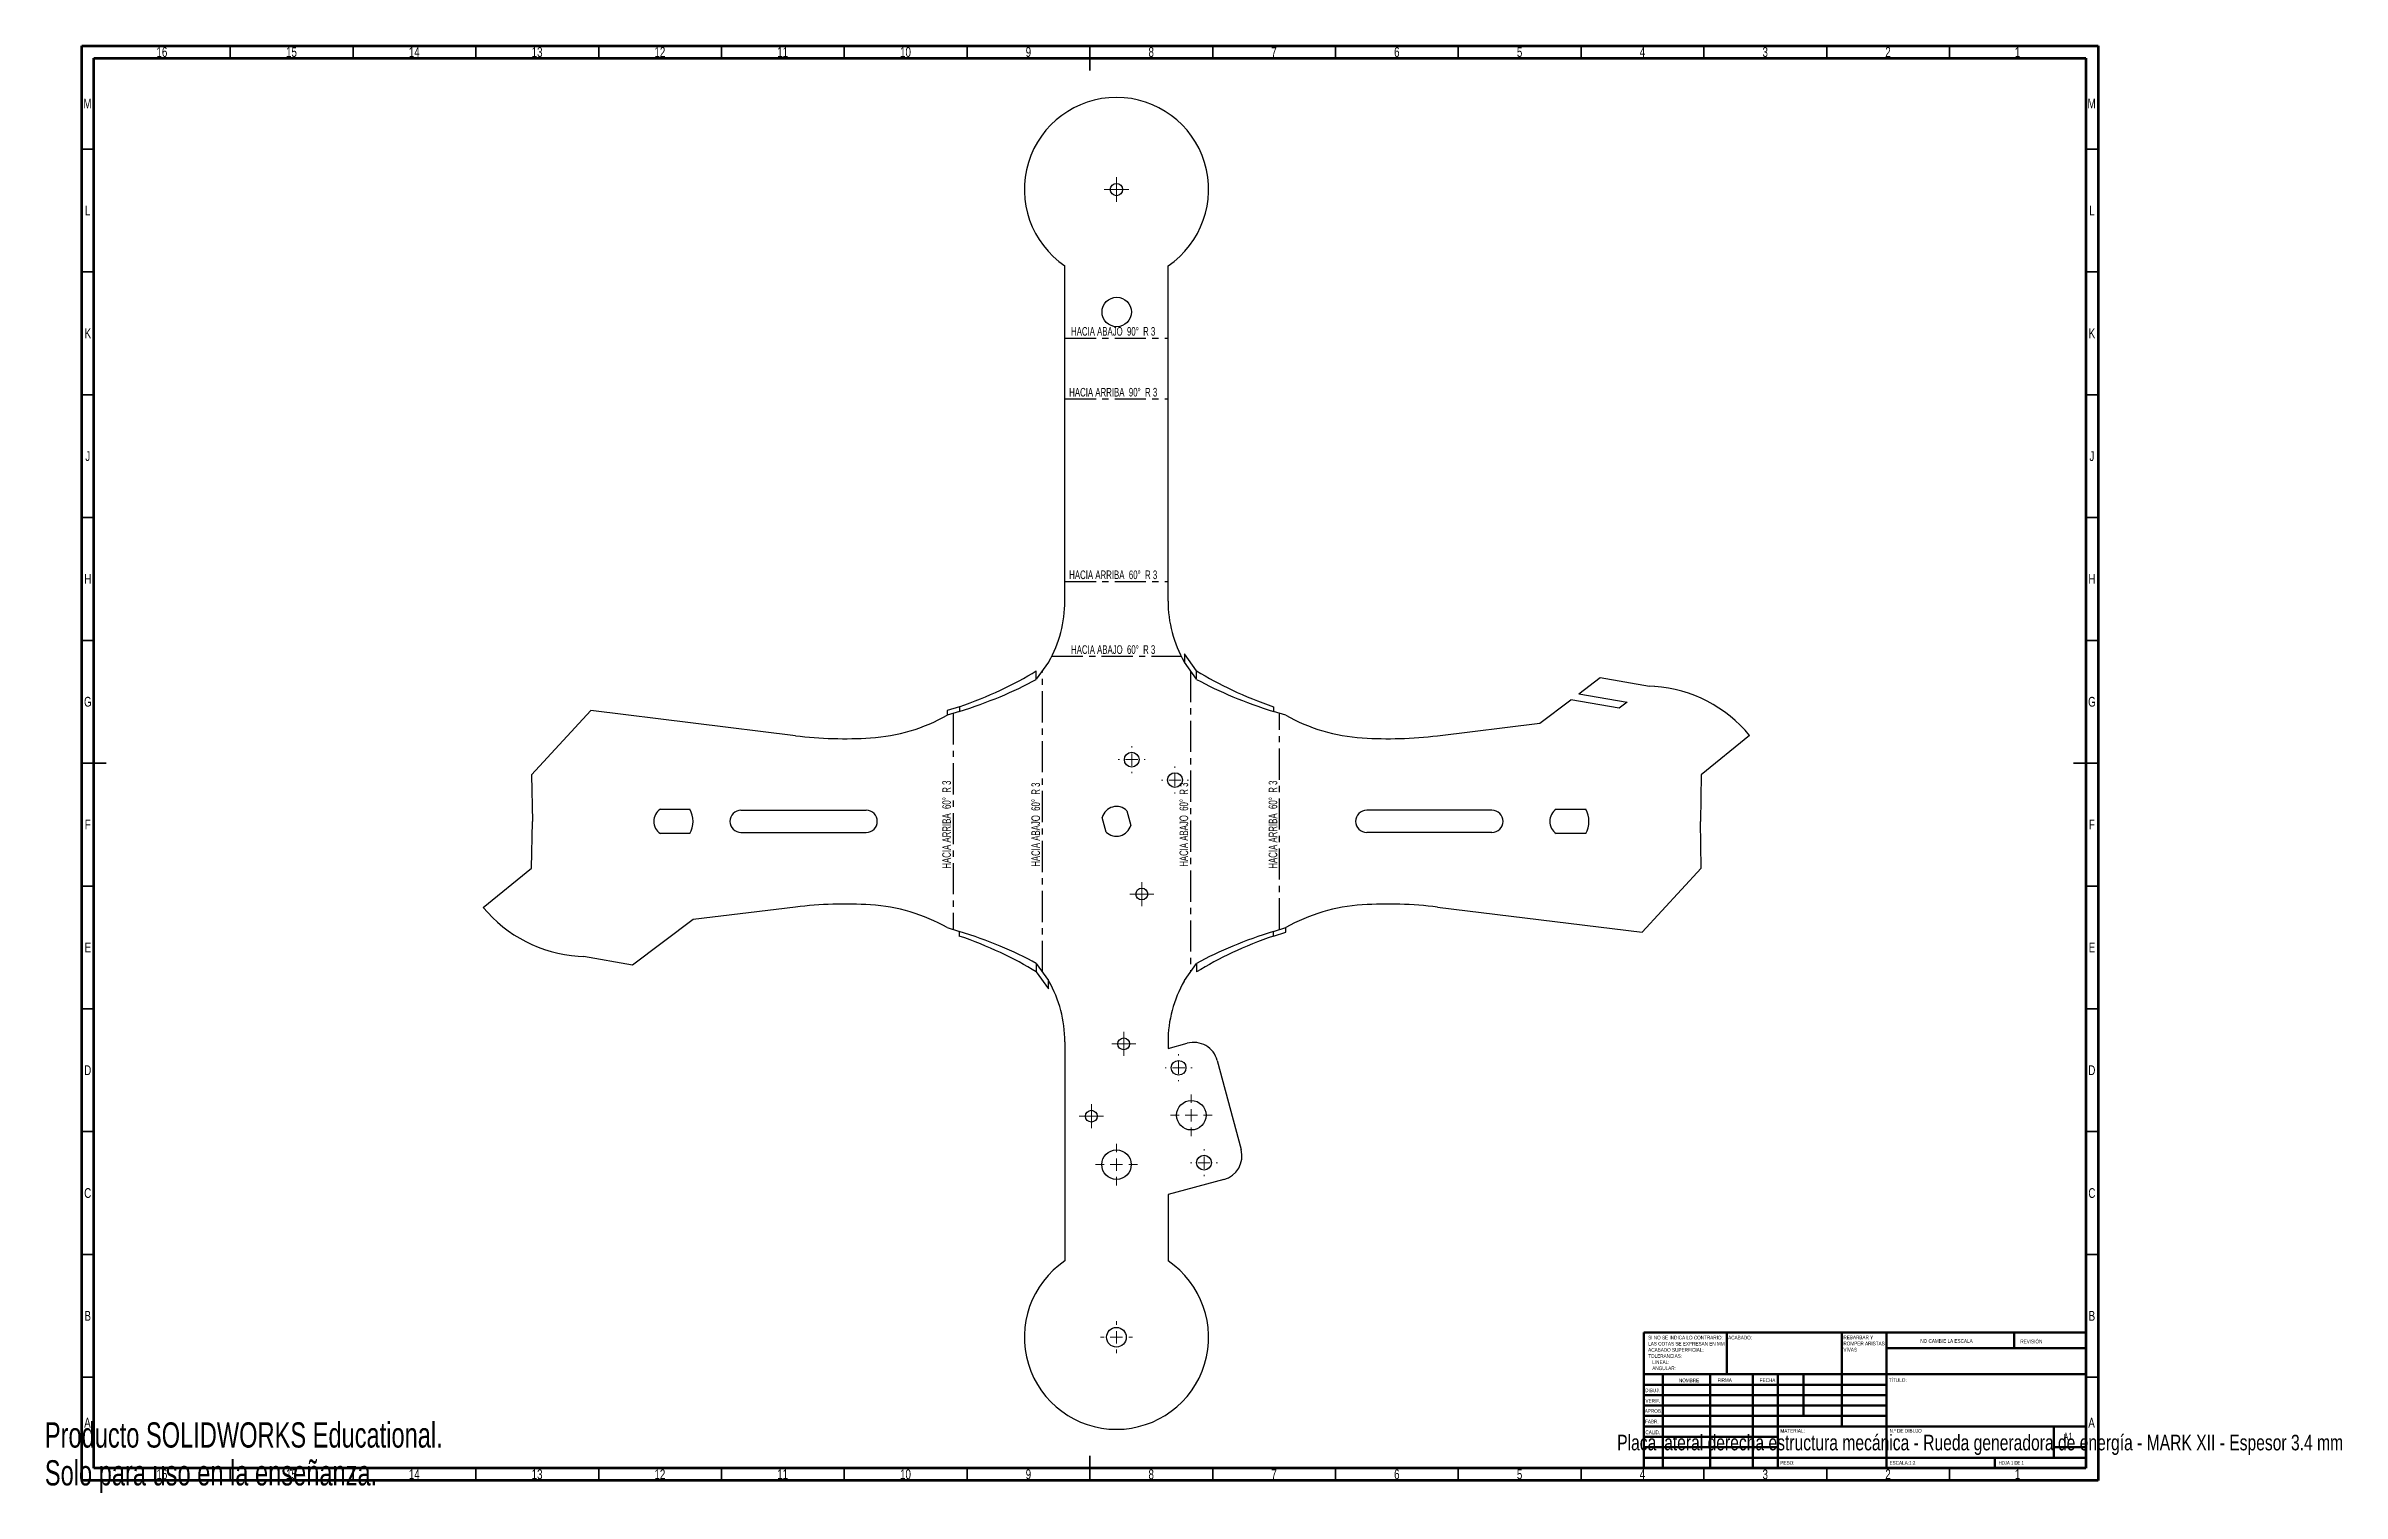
# Model space of a CAD drawing. Header units: millimetres. Extents: x 0 to 935, y 0 to 589.
import ezdxf

# ---------------------------------------------------------------- set-up
doc = ezdxf.new("R2010")
doc.units = ezdxf.units.MM
doc.linetypes.add('CENTERX2', pattern=[20.32, 12.7, -2.54, 2.54, -2.54])
doc.styles.add('SLDTEXTSTYLE0', font='TXT', dxfattribs={"width": 0.75})
doc.styles.add('SLDTEXTSTYLE1', font='TXT', dxfattribs={"width": 0.681818})
doc.styles.add('SLDTEXTSTYLE2', font='TXT', dxfattribs={"width": 0.678571})
doc.styles.add('SLDTEXTSTYLE3', font='TXT', dxfattribs={"width": 0.7})

# ---------------------------------------------------------------- blocks, each defined once
blk = doc.blocks.new('SW_NOTE_0')
at = {"color": 0, "linetype": 'Continuous', "lineweight": 0, "char_height": 1.5, "attachment_point": 1, "style": 'SLDTEXTSTYLE0'}
for s, insert in [('SI NO SE INDICA LO CONTRARIO:', (0, 1.93)), ('ACABADO SUPERFICIAL:', (0, -3.07)), ('TOLERANCIAS:', (0, -5.57)), ('LAS COTAS SE EXPRESAN EN MM', (0, -0.57)), ('LINEAL:', (1.69, -8.07)), ('ANGULAR:', (1.69, -10.57))]:
    blk.add_mtext(s, dxfattribs=dict(at, insert=insert))
blk = doc.blocks.new('SW_NOTE_0_1')
at = {"color": 0, "linetype": 'Continuous', "lineweight": 0, "char_height": 1.5, "attachment_point": 1, "style": 'SLDTEXTSTYLE0'}
for s, insert in [('REBARBAR Y', (0, 1.93)), ('VIVAS', (0, -3.07)), ('ROMPER ARISTAS', (0, -0.57))]:
    blk.add_mtext(s, dxfattribs=dict(at, insert=insert))
blk = doc.blocks.new('SW_CENTERMARKSYMBOL_0')
at = {"color": 0, "linetype": 'Continuous', "lineweight": 18}
for p, q in [((-2.5, 0), (-5, 0)), ((0, 0), (-2.5, 0)), ((0, 2.5), (0, 5)), ((0, 0), (0, 2.5)), ((0, 0), (0, -2.5)), ((0, 0), (2.5, 0)), ((2.5, 0), (5, 0)), ((0, -2.5), (0, -5))]:
    blk.add_line(p, q, dxfattribs=at)
blk = doc.blocks.new('SW_CENTERMARKSYMBOL_1')
at = {"color": 0, "linetype": 'Continuous', "lineweight": 18}
for p, q in [((-5, 0), (-6.5, 0)), ((0, 0), (-2.5, 0)), ((0, 5), (0, 6.5)), ((0, 0), (0, 2.5)), ((0, 0), (0, -2.5)), ((0, 0), (2.5, 0)), ((5, 0), (6.5, 0)), ((0, -5), (0, -6.5))]:
    blk.add_line(p, q, dxfattribs=at)
blk = doc.blocks.new('SW_CENTERMARKSYMBOL_2')
at = {"color": 0, "linetype": 'Continuous', "lineweight": 18}
for p, q in [((-5, 0), (-8.5, 0)), ((0, 0), (-2.5, 0)), ((0, 5), (0, 8.5)), ((0, 0), (0, 2.5)), ((0, 0), (0, -2.5)), ((0, 0), (2.5, 0)), ((5, 0), (8.5, 0)), ((0, -5), (0, -8.5))]:
    blk.add_line(p, q, dxfattribs=at)
blk = doc.blocks.new('SW_CENTERMARKSYMBOL_3')
at = {"color": 0, "linetype": 'Continuous', "lineweight": 18}
for p, q in [((-5, 0), (-5.5, 0)), ((0, 0), (-2.5, 0)), ((0, 5), (0, 5.5)), ((0, 0), (0, 2.5)), ((0, 0), (0, -2.5)), ((0, 0), (2.5, 0)), ((5, 0), (5.5, 0)), ((0, -5), (0, -5.5))]:
    blk.add_line(p, q, dxfattribs=at)
blk = doc.blocks.new('SW_CENTERMARKSYMBOL_4')
at = {"color": 0, "linetype": 'Continuous', "lineweight": 18}
for p, q in [((-5, 0), (-5.5, 0)), ((0, 0), (-2.5, 0)), ((0, 5), (0, 5.5)), ((0, 0), (0, 2.5)), ((0, 0), (0, -2.5)), ((0, 0), (2.5, 0)), ((5, 0), (5.5, 0)), ((0, -5), (0, -5.5))]:
    blk.add_line(p, q, dxfattribs=at)
blk = doc.blocks.new('SW_CENTERMARKSYMBOL_5')
at = {"color": 0, "linetype": 'Continuous', "lineweight": 18}
for p, q in [((-5, 0), (-5.5, 0)), ((0, 0), (-2.5, 0)), ((0, 5), (0, 5.5)), ((0, 0), (0, 2.5)), ((0, 0), (0, -2.5)), ((0, 0), (2.5, 0)), ((5, 0), (5.5, 0)), ((0, -5), (0, -5.5))]:
    blk.add_line(p, q, dxfattribs=at)
blk = doc.blocks.new('SW_CENTERMARKSYMBOL_6')
at = {"color": 0, "linetype": 'Continuous', "lineweight": 18}
for p, q in [((-5, 0), (-5.5, 0)), ((0, 0), (-2.5, 0)), ((0, 5), (0, 5.5)), ((0, 0), (0, 2.5)), ((0, 0), (0, -2.5)), ((0, 0), (2.5, 0)), ((5, 0), (5.5, 0)), ((0, -5), (0, -5.5))]:
    blk.add_line(p, q, dxfattribs=at)
blk = doc.blocks.new('SW_CENTERMARKSYMBOL_7')
at = {"color": 0, "linetype": 'Continuous', "lineweight": 18}
for p, q in [((-5, 0), (-8.5, 0)), ((0, 0), (-2.5, 0)), ((0, 5), (0, 8.5)), ((0, 0), (0, 2.5)), ((0, 0), (0, -2.5)), ((0, 0), (2.5, 0)), ((5, 0), (8.5, 0)), ((0, -5), (0, -8.5))]:
    blk.add_line(p, q, dxfattribs=at)
blk = doc.blocks.new('SW_CENTERMARKSYMBOL_8')
at = {"color": 0, "linetype": 'Continuous', "lineweight": 18}
for p, q in [((-2.5, 0), (-4.9, 0)), ((0, 0), (-2.5, 0)), ((0, 2.5), (0, 4.9)), ((0, 0), (0, 2.5)), ((0, 0), (0, -2.5)), ((0, 0), (2.5, 0)), ((2.5, 0), (4.9, 0)), ((0, -2.5), (0, -4.9))]:
    blk.add_line(p, q, dxfattribs=at)
blk = doc.blocks.new('SW_CENTERMARKSYMBOL_9')
at = {"color": 0, "linetype": 'Continuous', "lineweight": 18}
for p, q in [((-2.5, 0), (-4.9, 0)), ((0, 0), (-2.5, 0)), ((0, 2.5), (0, 4.9)), ((0, 0), (0, 2.5)), ((0, 0), (0, -2.5)), ((0, 0), (2.5, 0)), ((2.5, 0), (4.9, 0)), ((0, -2.5), (0, -4.9))]:
    blk.add_line(p, q, dxfattribs=at)
blk = doc.blocks.new('SW_CENTERMARKSYMBOL_10')
at = {"color": 0, "linetype": 'Continuous', "lineweight": 18}
for p, q in [((-2.5, 0), (-4.9, 0)), ((0, 0), (-2.5, 0)), ((0, 2.5), (0, 4.9)), ((0, 0), (0, 2.5)), ((0, 0), (0, -2.5)), ((0, 0), (2.5, 0)), ((2.5, 0), (4.9, 0)), ((0, -2.5), (0, -4.9))]:
    blk.add_line(p, q, dxfattribs=at)

msp = doc.modelspace()

# ---------------------------------------------------------------- linework, layer by layer
at = {"color": 7, "linetype": 'Continuous', "lineweight": 70}
for p, q in [((15, 5), (15, 589)), ((15, 589), (836, 589)), ((836, 589), (836, 5)), ((20, 10), (20, 584)), ((20, 584), (831, 584)), ((831, 584), (831, 10)), ((831, 10), (20, 10)), ((836, 5), (15, 5))]:
    msp.add_line(p, q, dxfattribs=at)
at = {"color": 7, "linetype": 'Continuous', "lineweight": 35}
for p, q in [((75.5, 584), (75.5, 589)), ((125.5, 584), (125.5, 589)), ((175.5, 584), (175.5, 589)), ((225.5, 584), (225.5, 589)), ((275.5, 584), (275.5, 589)), ((325.5, 584), (325.5, 589)), ((375.5, 584), (375.5, 589)), ((425.5, 589), (425.5, 579)), ((425.5, 584), (425.5, 589)), ((475.5, 584), (475.5, 589)), ((525.5, 584), (525.5, 589)), ((575.5, 584), (575.5, 589)), ((625.5, 584), (625.5, 589)), ((675.5, 584), (675.5, 589)), ((725.5, 584), (725.5, 589)), ((775.5, 584), (775.5, 589)), ((20, 547), (15, 547)), ((831, 547), (836, 547)), ((20, 497), (15, 497)), ((831, 497), (836, 497)), ((20, 447), (15, 447)), ((831, 447), (836, 447)), ((20, 397), (15, 397)), ((831, 397), (836, 397)), ((20, 347), (15, 347)), ((831, 347), (836, 347)), ((15, 297), (25, 297)), ((20, 297), (15, 297)), ((836, 297), (826, 297)), ((831, 297), (836, 297)), ((20, 247), (15, 247)), ((831, 247), (836, 247)), ((20, 197), (15, 197)), ((831, 197), (836, 197)), ((20, 147), (15, 147)), ((831, 147), (836, 147)), ((20, 97), (15, 97)), ((831, 97), (836, 97)), ((20, 47), (15, 47)), ((831, 47), (836, 47)), ((75.5, 10), (75.5, 5)), ((125.5, 10), (125.5, 5)), ((175.5, 10), (175.5, 5)), ((225.5, 10), (225.5, 5)), ((275.5, 10), (275.5, 5)), ((325.5, 10), (325.5, 5)), ((375.5, 10), (375.5, 5)), ((425.5, 5), (425.5, 15)), ((425.5, 10), (425.5, 5)), ((475.5, 10), (475.5, 5)), ((525.5, 10), (525.5, 5)), ((575.5, 10), (575.5, 5)), ((625.5, 10), (625.5, 5)), ((675.5, 10), (675.5, 5)), ((725.5, 10), (725.5, 5)), ((775.5, 10), (775.5, 5))]:
    msp.add_line(p, q, dxfattribs=at)
at = {"color": 7, "linetype": 'Continuous', "lineweight": 25}
for p, q in [((415.32, 363.02), (415.32, 499.48)), ((457.32, 363.02), (457.32, 499.48)), ((408.61, 338.07), (403.69, 331.15)), ((464.02, 341.53), (464.02, 338.07)), ((468.94, 334.61), (464.02, 341.53)), ((468.94, 331.15), (464.02, 338.07)), ((468.94, 331.15), (468.94, 334.61)), ((624.57, 325.28), (633.31, 331.86)), ((633.31, 331.86), (653.31, 328.34)), ((655.45, 328.19), (653.31, 328.34)), ((222.25, 318.44), (198.18, 292.32)), ((305.62, 308.2), (222.25, 318.44)), ((372.34, 320.01), (367.41, 318.47)), ((367.41, 318.47), (367.41, 316.55)), ((372.34, 318.09), (367.41, 316.55)), ((505.22, 316.55), (500.3, 318.09)), ((608.7, 313.32), (621.29, 322.81)), ((640.99, 319.34), (621.29, 322.81)), ((624.57, 325.28), (644.27, 321.81)), ((644.27, 321.81), (640.99, 319.34)), ((567.01, 308.2), (608.7, 313.32)), ((694.12, 308.32), (674.45, 292.32)), ((198.18, 292.32), (198.51, 273.32)), ((674.45, 292.32), (674.12, 273.32)), ((198.18, 254.32), (198.51, 273.32)), ((250.62, 278.32), (262.6, 278.32)), ((283.44, 277.82), (334.44, 277.82)), ((432.09, 268.99), (430.49, 274.96)), ((440.54, 277.65), (442.14, 271.68)), ((589.2, 277.82), (538.2, 277.82)), ((615.38, 278.32), (627.36, 278.32)), ((674.45, 254.32), (674.12, 273.32)), ((262.6, 268.32), (250.62, 268.32)), ((283.44, 268.82), (334.44, 268.82)), ((589.2, 268.82), (538.2, 268.82)), ((627.36, 268.32), (615.38, 268.32)), ((178.51, 238.32), (198.18, 254.32)), ((650.38, 228.2), (674.45, 254.32)), ((305.62, 238.44), (263.94, 233.32)), ((567.01, 238.44), (650.38, 228.2)), ((263.94, 233.32), (239.33, 214.77)), ((367.41, 230.09), (372.34, 228.55)), ((500.3, 228.55), (505.22, 230.09)), ((500.3, 226.63), (505.22, 228.16)), ((505.22, 228.16), (505.22, 230.09)), ((217.18, 218.45), (219.33, 218.3)), ((239.33, 214.77), (219.33, 218.3)), ((403.69, 215.49), (408.61, 208.57)), ((403.69, 215.49), (403.69, 212.03)), ((464.02, 208.57), (468.94, 215.49)), ((403.69, 212.03), (408.61, 205.11)), ((408.61, 205.11), (408.61, 208.57)), ((415.32, 183.61), (415.32, 94.39)), ((457.32, 183.61), (457.32, 180.92)), ((457.32, 180.92), (465.13, 183.01)), ((477.38, 175.94), (487.09, 139.72)), ((480.02, 127.47), (457.32, 121.39)), ((457.32, 121.39), (457.32, 94.39))]:
    msp.add_line(p, q, dxfattribs=at)
at = {"color": 7, "linetype": 'CENTERX2'}
for p, q in [((415.32, 470.08), (457.32, 470.08)), ((415.32, 445.3), (457.32, 445.3)), ((415.32, 370.97), (457.32, 370.97)), ((409.97, 340.53), (462.66, 340.53)), ((406.15, 212.03), (406.15, 334.61)), ((466.48, 334.61), (466.48, 212.03)), ((369.88, 317.32), (369.88, 229.32)), ((502.76, 229.32), (502.76, 317.32))]:
    msp.add_line(p, q, dxfattribs=at)
at = {"color": 7, "linetype": 'Continuous', "lineweight": 50}
for p, q in [((651, 65.25), (831, 65.25)), ((651, 65.25), (651, 10)), ((684.8, 48.25), (684.8, 65.25)), ((731.6, 65.25), (731.6, 27)), ((749.8, 65.25), (749.8, 10)), ((831, 58.88), (749.8, 58.88)), ((801.8, 58.88), (801.8, 65.25)), ((831, 48.25), (651, 48.25)), ((658.8, 48.25), (658.8, 10)), ((677.99, 48.25), (677.99, 10)), ((695.4, 48.25), (695.4, 10)), ((705.6, 10), (705.6, 48.25)), ((716, 31.25), (716, 48.25)), ((749.8, 44), (651, 44)), ((749.8, 39.75), (651, 39.75)), ((749.8, 35.5), (651, 35.5)), ((749.8, 31.25), (651, 31.25)), ((705.6, 27), (651, 27)), ((705.6, 22.75), (651, 22.75)), ((705.6, 27), (831, 27)), ((818, 14.25), (818, 27)), ((705.6, 18.5), (651, 18.5)), ((651, 14.25), (831, 14.25)), ((794, 10), (794, 14.25)), ((831, 18.5), (818, 18.5))]:
    msp.add_line(p, q, dxfattribs=at)
at = {"color": 7, "linetype": 'Continuous', "lineweight": 25}
for centre, radius in [((436.32, 530.54), 2.5), ((436.43, 480.69), 6), ((442.55, 298.44), 3), ((460.15, 290.12), 3), ((446.63, 243.72), 2.4), ((439.27, 182.73), 2.4), ((461.6, 173), 3), ((466.78, 153.69), 6), ((426.09, 153.3), 2.4), ((436.32, 133.59), 6), ((471.96, 134.37), 3), ((436.32, 63.32), 4)]:
    msp.add_circle(centre, radius, dxfattribs=at)
for centre, radius, start, end in [((436.32, 530.54), 37.5, 304.0558, 235.9442), ((365.32, 363.02), 50, 330.37752, 0), ((507.32, 363.02), 50, 180, 209.62248), ((348.97, 380.15), 73, 324.79193, 325.02404), ((523.67, 380.15), 73, 214.97596, 215.20807), ((651.7, 273.32), 55, 39.5212, 86.08602), ((331.59, 380.15), 73, 273.63266, 299.39332), ((541.05, 380.15), 73, 240.60668, 266.36734), ((325.75, 472.1), 165.13, 263, 273.63266), ((546.88, 472.1), 165.13, 266.36734, 277), ((253.94, 273.32), 6, 123.55731, 236.44269), ((253.94, 273.32), 10, 330, 30), ((283.44, 273.32), 4.5, 90, 270), ((334.44, 273.32), 4.5, 270, 90), ((436.32, 273.32), 6.05, 45.73905, 164.26095), ((436.32, 273.32), 6.05, 225.73905, 344.26095), ((538.2, 273.32), 4.5, 90, 270), ((589.2, 273.32), 4.5, 270, 90), ((618.7, 273.32), 6, 123.55731, 236.44269), ((618.7, 273.32), 10, 330, 30), ((220.94, 273.32), 55, 219.5212, 266.08602), ((325.75, 74.53), 165.13, 86.36734, 97), ((331.59, 166.48), 73, 60.60668, 86.36734), ((541.05, 166.48), 73, 93.63266, 119.39332), ((546.88, 74.53), 165.13, 83, 93.63266), ((348.97, 166.48), 73, 34.97596, 35.20807), ((365.32, 183.61), 50, 0, 29.62248), ((507.32, 183.61), 50, 150.37752, 180), ((523.67, 166.48), 73, 144.79193, 145.02404), ((467.72, 173.35), 10, 15, 105), ((477.43, 137.13), 10, 285, 15), ((436.32, 63.32), 37.5, 124.0558, 55.9442)]:
    msp.add_arc(centre, radius, start, end, dxfattribs=at)
for centre, major_axis, start_param, end_param in [((289.59, 380.15), (146, 0), 5.314918, 5.609413), ((295.48, 380.15), (146, 0), 5.266741, 5.547153), ((583.04, 380.15), (-146, 0), 0.673772, 0.968268), ((577.15, 380.15), (-146, 0), 0.736032, 1.016445), ((295.48, 166.48), (146, 0), 0.736032, 1.016445), ((289.59, 166.48), (146, 0), 0.673772, 0.968268), ((577.15, 166.48), (-146, 0), 5.266741, 5.547153), ((583.04, 166.48), (-146, 0), 5.314918, 5.609413)]:
    msp.add_ellipse(centre, major_axis=major_axis, ratio=0.5, start_param=start_param, end_param=end_param, dxfattribs=at)
for points, knots in [([(403.69, 331.15), (403.69, 331.33), (403.69, 331.71), (403.69, 332.28), (403.69, 332.86), (403.69, 333.44), (403.69, 334.02), (403.69, 334.41), (403.69, 334.61)], [0, 0, 0, 0, 0.168521, 0.336296, 0.50333, 0.669623, 0.835179, 1, 1, 1, 1]), ([(372.34, 320.01), (372.34, 319.85), (372.34, 319.52), (372.34, 319.03), (372.34, 318.55), (372.34, 318.24), (372.34, 318.09)], [0, 0, 0, 0, 0.247137, 0.496181, 0.747135, 1, 1, 1, 1]), ([(500.3, 320.01), (500.3, 319.84), (500.3, 319.51), (500.3, 319.03), (500.3, 318.55), (500.3, 318.24), (500.3, 318.09)], [0, 0, 0, 0, 0.2494573, 0.4992551, 0.7494255, 1, 1, 1, 1]), ([(372.34, 226.63), (372.34, 226.79), (372.34, 227.12), (372.34, 227.61), (372.34, 228.09), (372.34, 228.4), (372.34, 228.55)], [0, 0, 0, 0, 0.2494573, 0.4992551, 0.7494255, 1, 1, 1, 1]), ([(500.3, 226.63), (500.3, 226.79), (500.3, 227.12), (500.3, 227.6), (500.3, 228.08), (500.3, 228.39), (500.3, 228.55)], [0, 0, 0, 0, 0.247137, 0.496181, 0.747135, 1, 1, 1, 1]), ([(468.94, 215.49), (468.94, 215.3), (468.94, 214.93), (468.94, 214.35), (468.94, 213.78), (468.94, 213.2), (468.94, 212.62), (468.94, 212.23), (468.94, 212.03)], [0, 0, 0, 0, 0.1685208, 0.3362965, 0.5033295, 0.6696227, 0.8351786, 1, 1, 1, 1])]:
    msp.add_open_spline(points, degree=3, knots=knots, dxfattribs=at)

# ---------------------------------------------------------------- block references
at = {"color": 7, "linetype": 'Continuous', "lineweight": 0}
for name, p in [('SW_CENTERMARKSYMBOL_0', (436.32, 530.54)), ('SW_CENTERMARKSYMBOL_6', (442.55, 298.44)), ('SW_CENTERMARKSYMBOL_5', (460.15, 290.12)), ('SW_CENTERMARKSYMBOL_9', (446.63, 243.72)), ('SW_CENTERMARKSYMBOL_8', (439.27, 182.73)), ('SW_CENTERMARKSYMBOL_3', (461.6, 173)), ('SW_CENTERMARKSYMBOL_2', (466.78, 153.69)), ('SW_CENTERMARKSYMBOL_10', (426.09, 153.3)), ('SW_CENTERMARKSYMBOL_7', (436.32, 133.59)), ('SW_CENTERMARKSYMBOL_4', (471.96, 134.37)), ('SW_CENTERMARKSYMBOL_1', (436.32, 63.32)), ('SW_NOTE_0', (652.8, 61.99)), ('SW_NOTE_0_1', (732.31, 62.07))]:
    msp.add_blockref(name, p, dxfattribs=at)

# ---------------------------------------------------------------- texts
for s, insert, char_height, attachment_point, style in [('16', (47.67, 588.5), 3.969, 2, 'SLDTEXTSTYLE0'), ('15', (100.42, 588.5), 3.969, 2, 'SLDTEXTSTYLE0'), ('14', (150.42, 588.5), 3.969, 2, 'SLDTEXTSTYLE0'), ('13', (200.42, 588.5), 3.969, 2, 'SLDTEXTSTYLE0'), ('12', (250.42, 588.5), 3.969, 2, 'SLDTEXTSTYLE0'), ('11', (300.42, 588.5), 3.969, 2, 'SLDTEXTSTYLE0'), ('10', (350.42, 588.5), 3.969, 2, 'SLDTEXTSTYLE0'), ('9', (400.46, 588.5), 3.97, 2, 'SLDTEXTSTYLE0'), ('8', (450.46, 588.5), 3.97, 2, 'SLDTEXTSTYLE0'), ('7', (500.46, 588.5), 3.97, 2, 'SLDTEXTSTYLE0'), ('6', (550.46, 588.5), 3.97, 2, 'SLDTEXTSTYLE0'), ('5', (600.46, 588.5), 3.97, 2, 'SLDTEXTSTYLE0'), ('4', (650.46, 588.5), 3.97, 2, 'SLDTEXTSTYLE0'), ('3', (700.46, 588.5), 3.97, 2, 'SLDTEXTSTYLE0'), ('2', (750.46, 588.5), 3.97, 2, 'SLDTEXTSTYLE0'), ('1', (803.21, 588.5), 3.97, 2, 'SLDTEXTSTYLE0'), ('M', (17.36, 567.5), 3.97, 2, 'SLDTEXTSTYLE0'), ('M', (833.36, 567.5), 3.97, 2, 'SLDTEXTSTYLE0'), ('L', (17.45, 524), 3.97, 2, 'SLDTEXTSTYLE0'), ('L', (833.45, 524), 3.97, 2, 'SLDTEXTSTYLE0'), ('K', (17.49, 474), 3.97, 2, 'SLDTEXTSTYLE0'), ('HACIA ABAJO  90°  R 3', (434.98, 474.56), 3.5, 2, 'SLDTEXTSTYLE2'), ('K', (833.49, 474), 3.97, 2, 'SLDTEXTSTYLE0'), ('HACIA ARRIBA  90°  R 3', (434.99, 449.78), 3.5, 2, 'SLDTEXTSTYLE1'), ('J', (17.47, 424), 3.97, 2, 'SLDTEXTSTYLE0'), ('J', (833.47, 424), 3.97, 2, 'SLDTEXTSTYLE0'), ('H', (17.49, 374), 3.97, 2, 'SLDTEXTSTYLE0'), ('HACIA ARRIBA  60°  R 3', (434.99, 375.45), 3.5, 2, 'SLDTEXTSTYLE1'), ('H', (833.49, 374), 3.97, 2, 'SLDTEXTSTYLE0'), ('HACIA ABAJO  60°  R 3', (434.98, 345.01), 3.5, 2, 'SLDTEXTSTYLE2'), ('G', (17.49, 324), 3.97, 2, 'SLDTEXTSTYLE0'), ('G', (833.49, 324), 3.97, 2, 'SLDTEXTSTYLE0'), ('F', (17.46, 274), 3.97, 2, 'SLDTEXTSTYLE0'), ('F', (833.46, 274), 3.97, 2, 'SLDTEXTSTYLE0'), ('E', (17.51, 224), 3.97, 2, 'SLDTEXTSTYLE0'), ('E', (833.51, 224), 3.97, 2, 'SLDTEXTSTYLE0'), ('D', (17.45, 174), 3.97, 2, 'SLDTEXTSTYLE0'), ('D', (833.45, 174), 3.97, 2, 'SLDTEXTSTYLE0'), ('C', (17.46, 124), 3.97, 2, 'SLDTEXTSTYLE0'), ('C', (833.46, 124), 3.97, 2, 'SLDTEXTSTYLE0'), ('B', (17.47, 74), 3.97, 2, 'SLDTEXTSTYLE0'), ('B', (833.47, 74), 3.97, 2, 'SLDTEXTSTYLE0'), ('ACABADO:', (685.37, 63.92), 1.5, 1, 'SLDTEXTSTYLE0'), ('NO CAMBIE LA ESCALA', (763.61, 62.53), 1.5, 1, 'SLDTEXTSTYLE0'), ('REVISIÓN', (804.33, 62.33), 1.5, 1, 'SLDTEXTSTYLE0'), ('TÍTULO:', (750.86, 46.58), 1.5, 1, 'SLDTEXTSTYLE0'), ('DIBUJ.', (651.59, 42.43), 1.5, 1, 'SLDTEXTSTYLE0'), ('VERIF.', (651.7, 38.15), 1.5, 1, 'SLDTEXTSTYLE0'), ('NOMBRE', (665.32, 46.5), 1.5, 1, 'SLDTEXTSTYLE0'), ('FIRMA', (681.03, 46.56), 1.5, 1, 'SLDTEXTSTYLE0'), ('FECHA', (698.21, 46.58), 1.5, 1, 'SLDTEXTSTYLE0'), ('A', (17.34, 30.5), 3.97, 2, 'SLDTEXTSTYLE0'), ('APROB.', (651.4, 34.06), 1.5, 1, 'SLDTEXTSTYLE0'), ('FABR.', (651.54, 29.73), 1.5, 1, 'SLDTEXTSTYLE0'), ('A', (833.34, 30.5), 3.97, 2, 'SLDTEXTSTYLE0'), ('Placa lateral derecha estructura mecánica - Rueda generadora de energía - MARK XII - Espesor 3.4 mm', (787.97, 23.61), 6.35, 2, 'SLDTEXTSTYLE0'), ('CALID.', (651.67, 25.35), 1.5, 1, 'SLDTEXTSTYLE0'), ('MATERIAL:', (706.65, 25.99), 1.5, 1, 'SLDTEXTSTYLE0'), ('N.º DE DIBUJO', (751.07, 25.99), 1.5, 1, 'SLDTEXTSTYLE0'), ('A1', (821.87, 24.41), 2.91, 1, 'SLDTEXTSTYLE0'), ('16', (47.67, 9.5), 3.969, 2, 'SLDTEXTSTYLE0'), ('15', (100.42, 9.5), 3.969, 2, 'SLDTEXTSTYLE0'), ('14', (150.42, 9.5), 3.969, 2, 'SLDTEXTSTYLE0'), ('13', (200.42, 9.5), 3.969, 2, 'SLDTEXTSTYLE0'), ('12', (250.42, 9.5), 3.969, 2, 'SLDTEXTSTYLE0'), ('11', (300.42, 9.5), 3.969, 2, 'SLDTEXTSTYLE0'), ('10', (350.42, 9.5), 3.969, 2, 'SLDTEXTSTYLE0'), ('9', (400.46, 9.5), 3.97, 2, 'SLDTEXTSTYLE0'), ('8', (450.46, 9.5), 3.97, 2, 'SLDTEXTSTYLE0'), ('7', (500.46, 9.5), 3.97, 2, 'SLDTEXTSTYLE0'), ('6', (550.46, 9.5), 3.97, 2, 'SLDTEXTSTYLE0'), ('5', (600.46, 9.5), 3.97, 2, 'SLDTEXTSTYLE0'), ('4', (650.46, 9.5), 3.97, 2, 'SLDTEXTSTYLE0'), ('3', (700.46, 9.5), 3.97, 2, 'SLDTEXTSTYLE0'), ('PESO:', (706.62, 12.95), 1.499, 1, 'SLDTEXTSTYLE0'), ('2', (750.46, 9.5), 3.97, 2, 'SLDTEXTSTYLE0'), ('ESCALA:1:2', (751.07, 12.9), 1.5, 1, 'SLDTEXTSTYLE0'), ('HOJA 1 DE 1', (795.48, 12.9), 1.5, 1, 'SLDTEXTSTYLE1'), ('1', (803.21, 9.5), 3.97, 2, 'SLDTEXTSTYLE0')]:
    msp.add_mtext(s, dxfattribs=dict(at, insert=insert, char_height=char_height, attachment_point=attachment_point, style=style))
at = {"color": 7, "linetype": 'Continuous', "lineweight": 0, "char_height": 3.5, "attachment_point": 2, "rotation": 90}
for s, insert, style in [('HACIA ARRIBA  60°  R 3', (365.39, 271.99), 'SLDTEXTSTYLE1'), ('HACIA ABAJO  60°  R 3', (401.67, 271.98), 'SLDTEXTSTYLE2'), ('HACIA ABAJO  60°  R 3', (462, 271.98), 'SLDTEXTSTYLE2'), ('HACIA ARRIBA  60°  R 3', (498.27, 271.99), 'SLDTEXTSTYLE1')]:
    msp.add_mtext(s, dxfattribs=dict(at, insert=insert, style=style))
at = {"color": 7, "linetype": 'Continuous', "char_height": 10.2762, "attachment_point": 1, "style": 'SLDTEXTSTYLE3'}
for s, insert in [('Producto SOLIDWORKS Educational.', (0, 28.66)), ('Solo para uso en la enseñanza.', (0, 13.25))]:
    msp.add_mtext(s, dxfattribs=dict(at, insert=insert))

doc.saveas('drawing.dxf')
